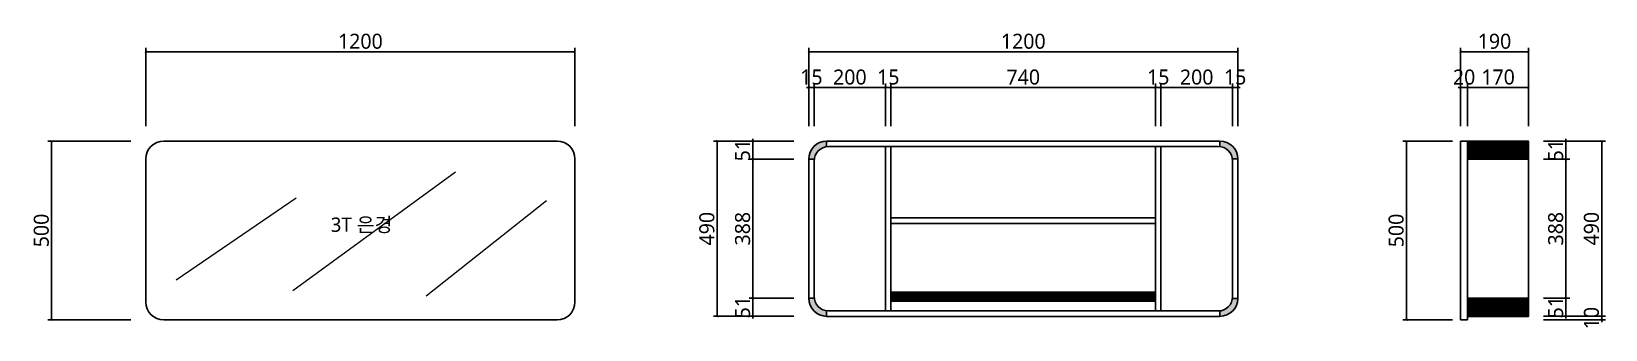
# Model space of a CAD drawing. Extents: x -46970 to -42568, y -581271 to -580438.
import ezdxf

# ---------------------------------------------------------------- set-up
doc = ezdxf.new("R2010")
doc.units = 0
doc.header["$LTSCALE"] = 60
doc.header["$MEASUREMENT"] = 0
doc.header["$PDMODE"] = 34
doc.header["$PDSIZE"] = -5
doc.linetypes.add('CENTERX2', pattern=[4, 2.5, -0.5, 0.5, -0.5])
doc.layers.get('0').update_dxf_attribs({"linetype": 'CONTINUOUS'})
doc.layers.get('Defpoints').update_dxf_attribs({"color": 142, "linetype": 'CONTINUOUS'})
for name, color, linetype in [('HAT', 8, 'CENTERX2'), ('S-DIM', 7, 'CONTINUOUS'), ('TEX', 3, 'CONTINUOUS')]:
    doc.layers.add(name, color=color, linetype=linetype)
doc.layers.add('거울', color=151, linetype='CONTINUOUS', lineweight=5)
doc.styles.get("Standard").update_dxf_attribs({"font": 'malgun.ttf'})
doc.styles.add('카비원', font='malgun.ttf', dxfattribs={"height": 45})
doc.dimstyles.new('카비원', dxfattribs={"dimscale": 7, "dimtxt": 6, "dimasz": 0.9, "dimexe": 1.5, "dimexo": 6, "dimgap": 1, "dimtad": 1, "dimdsep": 46, "dimtxsty": 'Standard', "dimblk": 'ARCHTICK', "dimcen": 3, "dimclrd": 8, "dimclre": 8, "dimclrt": 256, "dimadec": 0, "dimazin": 0, "dimtfac": 0.6, "dimtix": 1, "dimtmove": 0, "dimatfit": 3, "dimfxl": 1.5, "dimtolj": 1, "dimtzin": 0, "dimlwd": -1, "dimlwe": -1, "dimarcsym": 0})

# ---------------------------------------------------------------- blocks, each defined once
blk = doc.blocks.new('_ArchTick')
at = {"color": 0, "linetype": 'ByBlock', "transparency": 16777216, "const_width": 0.15}
blk.add_lwpolyline([(-0.5, -0.5), (0.5, 0.5)], dxfattribs=at)
blk = doc.blocks.new('*D1530')
at = {"layer": 'Defpoints', "color": 0, "transparency": 16777216}
for p in [(-45450.3, -580494.7), (-46650.3, -580744.6), (-45450.3, -580744.6)]:
    blk.add_point(p, dxfattribs=at)
at = {"layer": 'S-DIM', "color": 8, "transparency": 16777216}
for p, q in [((-46650.3, -580702.6), (-46650.3, -580484.2)), ((-46650.3, -580494.7), (-45450.3, -580494.7)), ((-45450.3, -580702.6), (-45450.3, -580484.2))]:
    blk.add_line(p, q, dxfattribs=at)
at = {"layer": 'S-DIM', "color": 8, "transparency": 16777216, "xscale": 6.3, "yscale": 6.3, "zscale": 6.3, "rotation": 180}
blk.add_blockref('_ArchTick', (-46650.3, -580494.7), dxfattribs=at)
at = {"layer": 'S-DIM', "color": 8, "transparency": 16777216, "xscale": 6.3, "yscale": 6.3, "zscale": 6.3}
blk.add_blockref('_ArchTick', (-45450.3, -580494.7), dxfattribs=at)
at = {"layer": 'S-DIM', "transparency": 16777216, "insert": (-46050.3, -580465.8), "char_height": 42, "attachment_point": 5}
blk.add_mtext('\\A1;1200', dxfattribs=at)
blk = doc.blocks.new('*D1531')
at = {"layer": 'Defpoints', "color": 0, "transparency": 16777216}
for p in [(-46650.3, -580744.6), (-46913.9, -581244.6), (-46650.3, -581244.6)]:
    blk.add_point(p, dxfattribs=at)
at = {"layer": 'S-DIM', "color": 8, "transparency": 16777216}
for p, q in [((-46692.3, -580744.6), (-46924.4, -580744.6)), ((-46913.9, -580744.6), (-46913.9, -581244.6)), ((-46692.3, -581244.6), (-46924.4, -581244.6))]:
    blk.add_line(p, q, dxfattribs=at)
at = {"layer": 'S-DIM', "color": 8, "transparency": 16777216, "xscale": 6.3, "yscale": 6.3, "zscale": 6.3}
for p, rotation in [((-46913.9, -580744.6), 90), ((-46913.9, -581244.6), 270)]:
    blk.add_blockref('_ArchTick', p, dxfattribs=dict(at, rotation=rotation))
at = {"layer": 'S-DIM', "transparency": 16777216, "insert": (-46942.6, -580994.6), "char_height": 42, "attachment_point": 5, "rotation": 90}
blk.add_mtext('\\A1;500', dxfattribs=at)
blk = doc.blocks.new('*D1532')
at = {"layer": 'Defpoints', "color": 0, "transparency": 16777216}
for p in [(-43596.4, -580494.7), (-44796.4, -580744.6), (-43596.4, -580744.6)]:
    blk.add_point(p, dxfattribs=at)
at = {"layer": 'S-DIM', "color": 8, "transparency": 16777216}
for p, q in [((-44796.4, -580702.6), (-44796.4, -580484.2)), ((-44796.4, -580494.7), (-43596.4, -580494.7)), ((-43596.4, -580702.6), (-43596.4, -580484.2))]:
    blk.add_line(p, q, dxfattribs=at)
at = {"layer": 'S-DIM', "color": 8, "transparency": 16777216, "xscale": 6.3, "yscale": 6.3, "zscale": 6.3, "rotation": 180}
blk.add_blockref('_ArchTick', (-44796.4, -580494.7), dxfattribs=at)
at = {"layer": 'S-DIM', "color": 8, "transparency": 16777216, "xscale": 6.3, "yscale": 6.3, "zscale": 6.3}
blk.add_blockref('_ArchTick', (-43596.4, -580494.7), dxfattribs=at)
at = {"layer": 'S-DIM', "transparency": 16777216, "insert": (-44196.4, -580465.8), "char_height": 42, "attachment_point": 5}
blk.add_mtext('\\A1;1200', dxfattribs=at)
blk = doc.blocks.new('*D1533')
at = {"layer": 'Defpoints', "color": 0, "transparency": 16777216}
for p in [(-44796.4, -580744.6), (-45052.5, -581234.6), (-44796.4, -581234.6)]:
    blk.add_point(p, dxfattribs=at)
at = {"layer": 'S-DIM', "color": 8, "transparency": 16777216}
for p, q in [((-44838.4, -580744.6), (-45063, -580744.6)), ((-45052.5, -580744.6), (-45052.5, -581234.6)), ((-44838.4, -581234.6), (-45063, -581234.6))]:
    blk.add_line(p, q, dxfattribs=at)
at = {"layer": 'S-DIM', "color": 8, "transparency": 16777216, "xscale": 6.3, "yscale": 6.3, "zscale": 6.3}
for p, rotation in [((-45052.5, -580744.6), 90), ((-45052.5, -581234.6), 270)]:
    blk.add_blockref('_ArchTick', p, dxfattribs=dict(at, rotation=rotation))
at = {"layer": 'S-DIM', "transparency": 16777216, "insert": (-45081.2, -580989.6), "char_height": 42, "attachment_point": 5, "rotation": 90}
blk.add_mtext('\\A1;490', dxfattribs=at)
blk = doc.blocks.new('*D1534')
at = {"layer": 'Defpoints', "color": 0}
for p in [(-42953.6, -580594.6), (-42973.6, -580744.6), (-42953.6, -580744.6)]:
    blk.add_point(p, dxfattribs=at)
at = {"layer": 'S-DIM', "color": 8}
for p, q in [((-42973.6, -580702.6), (-42973.6, -580584.1)), ((-42953.6, -580702.6), (-42953.6, -580584.1)), ((-42973.6, -580594.6), (-42979.9, -580594.6)), ((-42973.6, -580594.6), (-42953.6, -580594.6)), ((-42953.6, -580594.6), (-42947.3, -580594.6))]:
    blk.add_line(p, q, dxfattribs=at)
at = {"layer": 'S-DIM', "color": 8, "xscale": 6.3, "yscale": 6.3, "zscale": 6.3}
blk.add_blockref('_ArchTick', (-42973.6, -580594.6), dxfattribs=at)
at = {"layer": 'S-DIM', "color": 8, "xscale": 6.3, "yscale": 6.3, "zscale": 6.3, "rotation": 180}
blk.add_blockref('_ArchTick', (-42953.6, -580594.6), dxfattribs=at)
at = {"layer": 'S-DIM', "insert": (-42963.6, -580565.9), "char_height": 42, "attachment_point": 5}
blk.add_mtext('\\A1;20', dxfattribs=at)
blk = doc.blocks.new('*D1535')
at = {"layer": 'Defpoints', "color": 0}
for p in [(-42783.6, -580594.6), (-42953.6, -580744.6), (-42783.6, -580744.6)]:
    blk.add_point(p, dxfattribs=at)
at = {"layer": 'S-DIM', "color": 8}
for p, q in [((-42953.6, -580702.6), (-42953.6, -580584.1)), ((-42783.6, -580702.6), (-42783.6, -580584.1)), ((-42953.6, -580594.6), (-42783.6, -580594.6))]:
    blk.add_line(p, q, dxfattribs=at)
at = {"layer": 'S-DIM', "color": 8, "xscale": 6.3, "yscale": 6.3, "zscale": 6.3, "rotation": 180}
blk.add_blockref('_ArchTick', (-42953.6, -580594.6), dxfattribs=at)
at = {"layer": 'S-DIM', "color": 8, "xscale": 6.3, "yscale": 6.3, "zscale": 6.3}
blk.add_blockref('_ArchTick', (-42783.6, -580594.6), dxfattribs=at)
at = {"layer": 'S-DIM', "insert": (-42868.6, -580565.8), "char_height": 42, "attachment_point": 5}
blk.add_mtext('\\A1;170', dxfattribs=at)
blk = doc.blocks.new('*D1536')
at = {"layer": 'Defpoints', "color": 0}
for p in [(-42783.6, -580494.7), (-42973.6, -580744.6), (-42783.6, -580744.6)]:
    blk.add_point(p, dxfattribs=at)
at = {"layer": 'S-DIM', "color": 8}
for p, q in [((-42973.6, -580702.6), (-42973.6, -580484.2)), ((-42973.6, -580494.7), (-42783.6, -580494.7)), ((-42783.6, -580702.6), (-42783.6, -580484.2))]:
    blk.add_line(p, q, dxfattribs=at)
at = {"layer": 'S-DIM', "color": 8, "xscale": 6.3, "yscale": 6.3, "zscale": 6.3, "rotation": 180}
blk.add_blockref('_ArchTick', (-42973.6, -580494.7), dxfattribs=at)
at = {"layer": 'S-DIM', "color": 8, "xscale": 6.3, "yscale": 6.3, "zscale": 6.3}
blk.add_blockref('_ArchTick', (-42783.6, -580494.7), dxfattribs=at)
at = {"layer": 'S-DIM', "insert": (-42878.6, -580465.8), "char_height": 42, "attachment_point": 5}
blk.add_mtext('\\A1;190', dxfattribs=at)
blk = doc.blocks.new('*D1537')
at = {"layer": 'Defpoints', "color": 0, "transparency": 16777216}
for p in [(-42953.6, -580744.6), (-43124.8, -581244.6), (-42953.6, -581244.6)]:
    blk.add_point(p, dxfattribs=at)
at = {"layer": 'S-DIM', "color": 8, "transparency": 16777216}
for p, q in [((-42995.6, -580744.6), (-43135.3, -580744.6)), ((-43124.8, -580744.6), (-43124.8, -581244.6)), ((-42995.6, -581244.6), (-43135.3, -581244.6))]:
    blk.add_line(p, q, dxfattribs=at)
at = {"layer": 'S-DIM', "color": 8, "transparency": 16777216, "xscale": 6.3, "yscale": 6.3, "zscale": 6.3}
for p, rotation in [((-43124.8, -580744.6), 90), ((-43124.8, -581244.6), 270)]:
    blk.add_blockref('_ArchTick', p, dxfattribs=dict(at, rotation=rotation))
at = {"layer": 'S-DIM', "transparency": 16777216, "insert": (-43153.5, -580994.6), "char_height": 42, "attachment_point": 5, "rotation": 90}
blk.add_mtext('\\A1;500', dxfattribs=at)
blk = doc.blocks.new('*D1538')
at = {"layer": 'Defpoints', "color": 0, "transparency": 16777216}
for p in [(-42783.6, -580744.6), (-42783.6, -580795.6), (-42678.6, -580795.6)]:
    blk.add_point(p, dxfattribs=at)
at = {"layer": 'S-DIM', "color": 8, "transparency": 16777216}
for p, q in [((-42741.6, -580744.6), (-42668.1, -580744.6)), ((-42678.6, -580744.6), (-42678.6, -580738.3)), ((-42678.6, -580744.6), (-42678.6, -580795.6)), ((-42741.6, -580795.6), (-42668.1, -580795.6)), ((-42678.6, -580795.6), (-42678.6, -580801.9))]:
    blk.add_line(p, q, dxfattribs=at)
at = {"layer": 'S-DIM', "color": 8, "transparency": 16777216, "xscale": 6.3, "yscale": 6.3, "zscale": 6.3}
for p, rotation in [((-42678.6, -580744.6), 270), ((-42678.6, -580795.6), 90)]:
    blk.add_blockref('_ArchTick', p, dxfattribs=dict(at, rotation=rotation))
at = {"layer": 'S-DIM', "transparency": 16777216, "insert": (-42707.4, -580770.1), "char_height": 42, "attachment_point": 5, "rotation": 90}
blk.add_mtext('\\A1;51', dxfattribs=at)
blk = doc.blocks.new('*D1539')
at = {"layer": 'Defpoints', "color": 0, "transparency": 16777216}
for p in [(-42783.6, -580795.6), (-42783.6, -581183.6), (-42678.6, -581183.6)]:
    blk.add_point(p, dxfattribs=at)
at = {"layer": 'S-DIM', "color": 8, "transparency": 16777216}
for p, q in [((-42741.6, -580795.6), (-42668.1, -580795.6)), ((-42678.6, -580795.6), (-42678.6, -581183.6)), ((-42741.6, -581183.6), (-42668.1, -581183.6))]:
    blk.add_line(p, q, dxfattribs=at)
at = {"layer": 'S-DIM', "color": 8, "transparency": 16777216, "xscale": 6.3, "yscale": 6.3, "zscale": 6.3}
for p, rotation in [((-42678.6, -580795.6), 90), ((-42678.6, -581183.6), 270)]:
    blk.add_blockref('_ArchTick', p, dxfattribs=dict(at, rotation=rotation))
at = {"layer": 'S-DIM', "transparency": 16777216, "insert": (-42707.3, -580989.6), "char_height": 42, "attachment_point": 5, "rotation": 90}
blk.add_mtext('\\A1;388', dxfattribs=at)
blk = doc.blocks.new('*D1540')
at = {"layer": 'Defpoints', "color": 0, "transparency": 16777216}
for p in [(-42783.6, -581183.6), (-42783.6, -581234.6), (-42678.6, -581234.6)]:
    blk.add_point(p, dxfattribs=at)
at = {"layer": 'S-DIM', "color": 8, "transparency": 16777216}
for p, q in [((-42741.6, -581183.6), (-42668.1, -581183.6)), ((-42678.6, -581183.6), (-42678.6, -581177.3)), ((-42678.6, -581183.6), (-42678.6, -581234.6)), ((-42741.6, -581234.6), (-42668.1, -581234.6)), ((-42678.6, -581234.6), (-42678.6, -581240.9))]:
    blk.add_line(p, q, dxfattribs=at)
at = {"layer": 'S-DIM', "color": 8, "transparency": 16777216, "xscale": 6.3, "yscale": 6.3, "zscale": 6.3}
for p, rotation in [((-42678.6, -581183.6), 270), ((-42678.6, -581234.6), 90)]:
    blk.add_blockref('_ArchTick', p, dxfattribs=dict(at, rotation=rotation))
at = {"layer": 'S-DIM', "transparency": 16777216, "insert": (-42707.4, -581209.1), "char_height": 42, "attachment_point": 5, "rotation": 90}
blk.add_mtext('\\A1;51', dxfattribs=at)
blk = doc.blocks.new('*D1541')
at = {"layer": 'Defpoints', "color": 0, "transparency": 16777216}
for p in [(-42783.6, -580744.6), (-42783.6, -581234.6), (-42578.6, -581234.6)]:
    blk.add_point(p, dxfattribs=at)
at = {"layer": 'S-DIM', "color": 8, "transparency": 16777216}
for p, q in [((-42741.6, -580744.6), (-42568.1, -580744.6)), ((-42578.6, -580744.6), (-42578.6, -581234.6)), ((-42741.6, -581234.6), (-42568.1, -581234.6))]:
    blk.add_line(p, q, dxfattribs=at)
at = {"layer": 'S-DIM', "color": 8, "transparency": 16777216, "xscale": 6.3, "yscale": 6.3, "zscale": 6.3}
for p, rotation in [((-42578.6, -580744.6), 90), ((-42578.6, -581234.6), 270)]:
    blk.add_blockref('_ArchTick', p, dxfattribs=dict(at, rotation=rotation))
at = {"layer": 'S-DIM', "transparency": 16777216, "insert": (-42607.3, -580989.6), "char_height": 42, "attachment_point": 5, "rotation": 90}
blk.add_mtext('\\A1;490', dxfattribs=at)
blk = doc.blocks.new('*D1542')
at = {"layer": 'Defpoints', "color": 0, "transparency": 16777216}
for p in [(-42783.6, -581234.6), (-42783.6, -581244.6), (-42578.6, -581244.6)]:
    blk.add_point(p, dxfattribs=at)
at = {"layer": 'S-DIM', "color": 8, "transparency": 16777216}
for p, q in [((-42741.6, -581234.6), (-42568.1, -581234.6)), ((-42741.6, -581244.6), (-42568.1, -581244.6)), ((-42578.6, -581234.6), (-42578.6, -581228.3)), ((-42578.6, -581234.6), (-42578.6, -581244.6)), ((-42578.6, -581244.6), (-42578.6, -581250.9))]:
    blk.add_line(p, q, dxfattribs=at)
at = {"layer": 'S-DIM', "color": 8, "transparency": 16777216, "xscale": 6.3, "yscale": 6.3, "zscale": 6.3}
for p, rotation in [((-42578.6, -581234.6), 270), ((-42578.6, -581244.6), 90)]:
    blk.add_blockref('_ArchTick', p, dxfattribs=dict(at, rotation=rotation))
at = {"layer": 'S-DIM', "transparency": 16777216, "insert": (-42607.4, -581239.6), "char_height": 42, "attachment_point": 5, "rotation": 90}
blk.add_mtext('\\A1;10', dxfattribs=at)
blk = doc.blocks.new('*D1543')
at = {"layer": 'Defpoints', "color": 0, "transparency": 16777216}
for p in [(-44781.4, -580594.6), (-44796.4, -580744.6), (-44781.4, -580744.6)]:
    blk.add_point(p, dxfattribs=at)
at = {"layer": 'S-DIM', "color": 8, "transparency": 16777216}
for p, q in [((-44796.4, -580702.6), (-44796.4, -580584.1)), ((-44781.4, -580702.6), (-44781.4, -580584.1)), ((-44796.4, -580594.6), (-44802.7, -580594.6)), ((-44796.4, -580594.6), (-44781.4, -580594.6)), ((-44781.4, -580594.6), (-44775.1, -580594.6))]:
    blk.add_line(p, q, dxfattribs=at)
at = {"layer": 'S-DIM', "color": 8, "transparency": 16777216, "xscale": 6.3, "yscale": 6.3, "zscale": 6.3}
blk.add_blockref('_ArchTick', (-44796.4, -580594.6), dxfattribs=at)
at = {"layer": 'S-DIM', "color": 8, "transparency": 16777216, "xscale": 6.3, "yscale": 6.3, "zscale": 6.3, "rotation": 180}
blk.add_blockref('_ArchTick', (-44781.4, -580594.6), dxfattribs=at)
at = {"layer": 'S-DIM', "transparency": 16777216, "insert": (-44788.9, -580565.8), "char_height": 42, "attachment_point": 5}
blk.add_mtext('\\A1;15', dxfattribs=at)
blk = doc.blocks.new('*D1544')
at = {"layer": 'Defpoints', "color": 0, "transparency": 16777216}
for p in [(-44581.4, -580594.6), (-44781.4, -580744.6), (-44581.4, -580744.6)]:
    blk.add_point(p, dxfattribs=at)
at = {"layer": 'S-DIM', "color": 8, "transparency": 16777216}
for p, q in [((-44781.4, -580702.6), (-44781.4, -580584.1)), ((-44581.4, -580702.6), (-44581.4, -580584.1)), ((-44781.4, -580594.6), (-44581.4, -580594.6))]:
    blk.add_line(p, q, dxfattribs=at)
at = {"layer": 'S-DIM', "color": 8, "transparency": 16777216, "xscale": 6.3, "yscale": 6.3, "zscale": 6.3, "rotation": 180}
blk.add_blockref('_ArchTick', (-44781.4, -580594.6), dxfattribs=at)
at = {"layer": 'S-DIM', "color": 8, "transparency": 16777216, "xscale": 6.3, "yscale": 6.3, "zscale": 6.3}
blk.add_blockref('_ArchTick', (-44581.4, -580594.6), dxfattribs=at)
at = {"layer": 'S-DIM', "transparency": 16777216, "insert": (-44681.4, -580565.9), "char_height": 42, "attachment_point": 5}
blk.add_mtext('\\A1;200', dxfattribs=at)
blk = doc.blocks.new('*D1545')
at = {"layer": 'Defpoints', "color": 0, "transparency": 16777216}
for p in [(-44566.4, -580594.6), (-44581.4, -580744.6), (-44566.4, -580744.6)]:
    blk.add_point(p, dxfattribs=at)
at = {"layer": 'S-DIM', "color": 8, "transparency": 16777216}
for p, q in [((-44581.4, -580702.6), (-44581.4, -580584.1)), ((-44566.4, -580702.6), (-44566.4, -580584.1)), ((-44581.4, -580594.6), (-44587.7, -580594.6)), ((-44581.4, -580594.6), (-44566.4, -580594.6)), ((-44566.4, -580594.6), (-44560.1, -580594.6))]:
    blk.add_line(p, q, dxfattribs=at)
at = {"layer": 'S-DIM', "color": 8, "transparency": 16777216, "xscale": 6.3, "yscale": 6.3, "zscale": 6.3}
blk.add_blockref('_ArchTick', (-44581.4, -580594.6), dxfattribs=at)
at = {"layer": 'S-DIM', "color": 8, "transparency": 16777216, "xscale": 6.3, "yscale": 6.3, "zscale": 6.3, "rotation": 180}
blk.add_blockref('_ArchTick', (-44566.4, -580594.6), dxfattribs=at)
at = {"layer": 'S-DIM', "transparency": 16777216, "insert": (-44573.9, -580565.8), "char_height": 42, "attachment_point": 5}
blk.add_mtext('\\A1;15', dxfattribs=at)
blk = doc.blocks.new('*D1547')
at = {"layer": 'Defpoints', "color": 0, "transparency": 16777216}
for p in [(-43611.4, -580594.6), (-43611.4, -580744.6), (-43596.4, -580744.6)]:
    blk.add_point(p, dxfattribs=at)
at = {"layer": 'S-DIM', "color": 8, "transparency": 16777216}
for p, q in [((-43611.4, -580702.6), (-43611.4, -580584.1)), ((-43596.4, -580702.6), (-43596.4, -580584.1)), ((-43611.4, -580594.6), (-43617.7, -580594.6)), ((-43596.4, -580594.6), (-43611.4, -580594.6)), ((-43596.4, -580594.6), (-43590.1, -580594.6))]:
    blk.add_line(p, q, dxfattribs=at)
at = {"layer": 'S-DIM', "color": 8, "transparency": 16777216, "xscale": 6.3, "yscale": 6.3, "zscale": 6.3}
blk.add_blockref('_ArchTick', (-43611.4, -580594.6), dxfattribs=at)
at = {"layer": 'S-DIM', "color": 8, "transparency": 16777216, "xscale": 6.3, "yscale": 6.3, "zscale": 6.3, "rotation": 180}
blk.add_blockref('_ArchTick', (-43596.4, -580594.6), dxfattribs=at)
at = {"layer": 'S-DIM', "transparency": 16777216, "insert": (-43603.9, -580565.8), "char_height": 42, "attachment_point": 5}
blk.add_mtext('\\A1;15', dxfattribs=at)
blk = doc.blocks.new('*D1548')
at = {"layer": 'Defpoints', "color": 0, "transparency": 16777216}
for p in [(-43811.4, -580594.6), (-43811.4, -580744.6), (-43611.4, -580744.6)]:
    blk.add_point(p, dxfattribs=at)
at = {"layer": 'S-DIM', "color": 8, "transparency": 16777216}
for p, q in [((-43811.4, -580702.6), (-43811.4, -580584.1)), ((-43611.4, -580702.6), (-43611.4, -580584.1)), ((-43611.4, -580594.6), (-43811.4, -580594.6))]:
    blk.add_line(p, q, dxfattribs=at)
at = {"layer": 'S-DIM', "color": 8, "transparency": 16777216, "xscale": 6.3, "yscale": 6.3, "zscale": 6.3, "rotation": 180}
blk.add_blockref('_ArchTick', (-43811.4, -580594.6), dxfattribs=at)
at = {"layer": 'S-DIM', "color": 8, "transparency": 16777216, "xscale": 6.3, "yscale": 6.3, "zscale": 6.3}
blk.add_blockref('_ArchTick', (-43611.4, -580594.6), dxfattribs=at)
at = {"layer": 'S-DIM', "transparency": 16777216, "insert": (-43711.4, -580565.9), "char_height": 42, "attachment_point": 5}
blk.add_mtext('\\A1;200', dxfattribs=at)
blk = doc.blocks.new('*D1546')
at = {"layer": 'Defpoints', "color": 0, "transparency": 16777216}
for p in [(-43826.4, -580594.6), (-43826.4, -580744.6), (-43811.4, -580744.6)]:
    blk.add_point(p, dxfattribs=at)
at = {"layer": 'S-DIM', "color": 8, "transparency": 16777216}
for p, q in [((-43826.4, -580702.6), (-43826.4, -580584.1)), ((-43811.4, -580702.6), (-43811.4, -580584.1)), ((-43826.4, -580594.6), (-43832.7, -580594.6)), ((-43811.4, -580594.6), (-43826.4, -580594.6)), ((-43811.4, -580594.6), (-43805.1, -580594.6))]:
    blk.add_line(p, q, dxfattribs=at)
at = {"layer": 'S-DIM', "color": 8, "transparency": 16777216, "xscale": 6.3, "yscale": 6.3, "zscale": 6.3}
blk.add_blockref('_ArchTick', (-43826.4, -580594.6), dxfattribs=at)
at = {"layer": 'S-DIM', "color": 8, "transparency": 16777216, "xscale": 6.3, "yscale": 6.3, "zscale": 6.3, "rotation": 180}
blk.add_blockref('_ArchTick', (-43811.4, -580594.6), dxfattribs=at)
at = {"layer": 'S-DIM', "transparency": 16777216, "insert": (-43818.9, -580565.8), "char_height": 42, "attachment_point": 5}
blk.add_mtext('\\A1;15', dxfattribs=at)
blk = doc.blocks.new('*D1549')
at = {"layer": 'Defpoints', "color": 0, "transparency": 16777216}
for p in [(-43826.4, -580594.6), (-44566.4, -580744.6), (-43826.4, -580744.6)]:
    blk.add_point(p, dxfattribs=at)
at = {"layer": 'S-DIM', "color": 8, "transparency": 16777216}
for p, q in [((-44566.4, -580702.6), (-44566.4, -580584.1)), ((-43826.4, -580702.6), (-43826.4, -580584.1)), ((-44566.4, -580594.6), (-43826.4, -580594.6))]:
    blk.add_line(p, q, dxfattribs=at)
at = {"layer": 'S-DIM', "color": 8, "transparency": 16777216, "xscale": 6.3, "yscale": 6.3, "zscale": 6.3, "rotation": 180}
blk.add_blockref('_ArchTick', (-44566.4, -580594.6), dxfattribs=at)
at = {"layer": 'S-DIM', "color": 8, "transparency": 16777216, "xscale": 6.3, "yscale": 6.3, "zscale": 6.3}
blk.add_blockref('_ArchTick', (-43826.4, -580594.6), dxfattribs=at)
at = {"layer": 'S-DIM', "transparency": 16777216, "insert": (-44196.4, -580565.9), "char_height": 42, "attachment_point": 5}
blk.add_mtext('\\A1;740', dxfattribs=at)
blk = doc.blocks.new('*D1550')
at = {"layer": 'Defpoints', "color": 0, "transparency": 16777216}
for p in [(-44796.4, -580744.6), (-44952.5, -580795.6), (-44796.4, -580795.6)]:
    blk.add_point(p, dxfattribs=at)
at = {"layer": 'S-DIM', "color": 8, "transparency": 16777216}
for p, q in [((-44838.4, -580744.6), (-44963, -580744.6)), ((-44952.5, -580744.6), (-44952.5, -580738.3)), ((-44952.5, -580744.6), (-44952.5, -580795.6)), ((-44838.4, -580795.6), (-44963, -580795.6)), ((-44952.5, -580795.6), (-44952.5, -580801.9))]:
    blk.add_line(p, q, dxfattribs=at)
at = {"layer": 'S-DIM', "color": 8, "transparency": 16777216, "xscale": 6.3, "yscale": 6.3, "zscale": 6.3}
for p, rotation in [((-44952.5, -580744.6), 270), ((-44952.5, -580795.6), 90)]:
    blk.add_blockref('_ArchTick', p, dxfattribs=dict(at, rotation=rotation))
at = {"layer": 'S-DIM', "transparency": 16777216, "insert": (-44981.3, -580770.1), "char_height": 42, "attachment_point": 5, "rotation": 90}
blk.add_mtext('\\A1;51', dxfattribs=at)
blk = doc.blocks.new('*D1551')
at = {"layer": 'Defpoints', "color": 0, "transparency": 16777216}
for p in [(-44796.4, -580795.6), (-44952.5, -581183.6), (-44796.4, -581183.6)]:
    blk.add_point(p, dxfattribs=at)
at = {"layer": 'S-DIM', "color": 8, "transparency": 16777216}
for p, q in [((-44838.4, -580795.6), (-44963, -580795.6)), ((-44952.5, -580795.6), (-44952.5, -581183.6)), ((-44838.4, -581183.6), (-44963, -581183.6))]:
    blk.add_line(p, q, dxfattribs=at)
at = {"layer": 'S-DIM', "color": 8, "transparency": 16777216, "xscale": 6.3, "yscale": 6.3, "zscale": 6.3}
for p, rotation in [((-44952.5, -580795.6), 90), ((-44952.5, -581183.6), 270)]:
    blk.add_blockref('_ArchTick', p, dxfattribs=dict(at, rotation=rotation))
at = {"layer": 'S-DIM', "transparency": 16777216, "insert": (-44981.2, -580989.6), "char_height": 42, "attachment_point": 5, "rotation": 90}
blk.add_mtext('\\A1;388', dxfattribs=at)
blk = doc.blocks.new('*D1552')
at = {"layer": 'Defpoints', "color": 0, "transparency": 16777216}
for p in [(-44796.4, -581183.6), (-44952.5, -581234.6), (-44796.4, -581234.6)]:
    blk.add_point(p, dxfattribs=at)
at = {"layer": 'S-DIM', "color": 8, "transparency": 16777216}
for p, q in [((-44838.4, -581183.6), (-44963, -581183.6)), ((-44952.5, -581183.6), (-44952.5, -581177.3)), ((-44952.5, -581183.6), (-44952.5, -581234.6)), ((-44838.4, -581234.6), (-44963, -581234.6)), ((-44952.5, -581234.6), (-44952.5, -581240.9))]:
    blk.add_line(p, q, dxfattribs=at)
at = {"layer": 'S-DIM', "color": 8, "transparency": 16777216, "xscale": 6.3, "yscale": 6.3, "zscale": 6.3}
for p, rotation in [((-44952.5, -581183.6), 270), ((-44952.5, -581234.6), 90)]:
    blk.add_blockref('_ArchTick', p, dxfattribs=dict(at, rotation=rotation))
at = {"layer": 'S-DIM', "transparency": 16777216, "insert": (-44981.3, -581209.1), "char_height": 42, "attachment_point": 5, "rotation": 90}
blk.add_mtext('\\A1;51', dxfattribs=at)
blk = doc.blocks.new('*D1553')
at = {"layer": 'Defpoints', "color": 0, "transparency": 16777216}
for p in [(-44796.4, -580744.6), (-45052.5, -581234.6), (-44796.4, -581234.6)]:
    blk.add_point(p, dxfattribs=at)
at = {"layer": 'S-DIM', "color": 8, "transparency": 16777216}
for p, q in [((-44838.4, -580744.6), (-45063, -580744.6)), ((-45052.5, -580744.6), (-45052.5, -581234.6)), ((-44838.4, -581234.6), (-45063, -581234.6))]:
    blk.add_line(p, q, dxfattribs=at)
at = {"layer": 'S-DIM', "color": 8, "transparency": 16777216, "xscale": 6.3, "yscale": 6.3, "zscale": 6.3}
for p, rotation in [((-45052.5, -580744.6), 90), ((-45052.5, -581234.6), 270)]:
    blk.add_blockref('_ArchTick', p, dxfattribs=dict(at, rotation=rotation))
at = {"layer": 'S-DIM', "transparency": 16777216, "insert": (-45081.2, -580989.6), "char_height": 42, "attachment_point": 5, "rotation": 90}
blk.add_mtext('\\A1;490', dxfattribs=at)

msp = doc.modelspace()

# ---------------------------------------------------------------- hatches: boundary and pattern name
at = {"layer": 'HAT'}
h = msp.add_hatch(dxfattribs=at)
h.set_pattern_fill('ANSI31', color=256)
h.set_pattern_definition([(45, (-190422.40302, -538247.95209), (-0.08838834765, 0.08838834765), [])])
h.paths.add_polyline_path([(-43646.35, -580744.647), (-43646.35, -580759.961, -0.34256416), (-43611.664, -580794.647), (-43596.35, -580794.647, 0.41421356)])
h.paths.add_polyline_path([(-43596.35, -581184.647), (-43611.664, -581184.647, -0.34256416), (-43646.35, -581219.333), (-43646.35, -581234.647, 0.41421356)])
h.paths.add_polyline_path([(-44746.35, -581219.333, -0.34256416), (-44781.036, -581184.647), (-44796.35, -581184.647, 0.41421356), (-44746.35, -581234.647)])
h.paths.add_polyline_path([(-44746.35, -580744.647, 0.41421356), (-44796.35, -580794.647), (-44781.036, -580794.647, -0.34256416), (-44746.35, -580759.961)])
h = msp.add_hatch(dxfattribs=at)
h.set_pattern_fill('ANSI31', color=256)
h.set_pattern_definition([(45, (-190580.43, -552313.1565), (-0.08838834765, 0.08838834765), [])])
h.paths.add_polyline_path([(-42783.64, -580795.647), (-42783.64, -580744.647), (-42953.64, -580744.647), (-42953.64, -580795.647)])
h.paths.add_polyline_path([(-42783.64, -581183.647), (-42953.64, -581183.647), (-42953.64, -581234.647), (-42783.64, -581234.647)])
h = msp.add_hatch(dxfattribs=at)
h.set_pattern_fill('ANSI31', color=256)
h.set_pattern_definition([(45, (-52482.9954, -330662.76562), (-0.08838834765, 0.08838834765), [])])
h.paths.add_polyline_path([(-43826.35, -581192.336), (-43826.35, -581167.336), (-44566.35, -581167.336), (-44566.35, -581192.336)])

# ---------------------------------------------------------------- linework, layer by layer
for p, q in [((-44746.35, -580744.647), (-43646.35, -580744.647)), ((-44746.35, -580744.647), (-44746.35, -580759.647)), ((-44741.35, -580759.647), (-43651.35, -580759.647)), ((-44581.35, -581219.647), (-44581.35, -580759.647)), ((-44566.35, -581219.647), (-44566.35, -580759.647)), ((-43826.35, -580759.647), (-43826.35, -581219.647)), ((-43811.35, -580759.647), (-43811.35, -581219.647)), ((-43646.35, -580744.647), (-43646.35, -580759.961)), ((-42973.64, -580744.647), (-42783.64, -580744.647)), ((-42973.64, -581244.647), (-42973.64, -580744.647)), ((-42953.64, -581244.647), (-42953.64, -580744.647)), ((-42783.64, -580744.647), (-42783.64, -581234.647)), ((-44796.35, -581183.647), (-44796.35, -580795.647)), ((-44796.35, -580795.647), (-44781.35, -580795.647)), ((-44781.35, -581178.647), (-44781.35, -580800.647)), ((-43596.35, -580794.647), (-43611.35, -580794.647)), ((-43611.35, -580799.647), (-43611.35, -581179.647)), ((-43596.35, -580794.647), (-43596.35, -581184.647)), ((-42953.64, -580795.647), (-42783.64, -580795.647)), ((-44566.35, -580959.647), (-43826.35, -580959.647)), ((-44566.35, -580974.647), (-43826.35, -580974.647)), ((-44796.35, -581183.647), (-44781.036, -581183.647)), ((-43826.35, -581167.336), (-44566.35, -581167.336)), ((-43826.35, -581192.336), (-44566.35, -581192.336)), ((-43596.35, -581184.647), (-43611.664, -581184.647)), ((-42783.64, -581183.647), (-42953.64, -581183.647)), ((-44746.35, -581234.647), (-44746.35, -581219.333)), ((-43646.35, -581234.647), (-44746.35, -581234.647)), ((-43651.35, -581219.647), (-44741.35, -581219.647)), ((-43646.35, -581234.647), (-43646.35, -581219.333)), ((-42953.64, -581244.647), (-42973.64, -581244.647)), ((-42783.64, -581234.647), (-42953.64, -581234.647))]:
    msp.add_line(p, q)
msp.add_lwpolyline([(-46600.298, -580744.647), (-45500.298, -580744.647, -0.41421356), (-45450.298, -580794.647), (-45450.298, -581194.647, -0.41421356), (-45500.298, -581244.647), (-46600.298, -581244.647, -0.41421356), (-46650.298, -581194.647), (-46650.298, -580794.647, -0.41421356)], format="xyb", close=True)
for centre, radius, start, end in [((-44745.488, -580795.502), 50.862, 90.97095, 180.163583), ((-44740.486, -580800.502), 40.864, 91.211458, 180.203181), ((-43651.35, -580799.647), 40, 0, 90), ((-43646.35, -580794.647), 50, 0, 90), ((-44745.488, -581183.792), 50.862, 179.836417, 269.02905), ((-44740.486, -581178.792), 40.864, 179.796819, 268.788542), ((-43651.35, -581179.647), 40, 270, 0), ((-43646.35, -581184.647), 50, 270, 0)]:
    msp.add_arc(centre, radius, start, end)
at = {"layer": '거울'}
for p, q in [((-46239.38, -581162.66), (-45784.626, -580830.381)), ((-46565.621, -581133.02), (-46229.499, -580903.279)), ((-45866.188, -581177.485), (-45530.067, -580910.69))]:
    msp.add_line(p, q, dxfattribs=at)

# ---------------------------------------------------------------- texts
at = {"layer": 'TEX', "style": '카비원'}
msp.add_text('3T 은경', height=40, dxfattribs=at).set_placement((-46133.182, -580998.357))

# ---------------------------------------------------------------- dimensions: what is measured, and where the dimension line sits
at = {"layer": 'S-DIM'}
for base, p1, p2, picture, middle in [((-45450.298, -580494.652), (-46650.298, -580744.647), (-45450.298, -580744.647), '*D1530', (-46050.298, -580465.839)), ((-43596.35, -580494.652), (-44796.35, -580744.647), (-43596.35, -580744.647), '*D1532', (-44196.35, -580465.839)), ((-42783.64, -580494.652), (-42973.64, -580744.647), (-42783.64, -580744.647), '*D1536', (-42878.64, -580465.839)), ((-44781.35, -580594.647), (-44796.35, -580744.647), (-44781.35, -580744.647), '*D1543', (-44788.85, -580565.834)), ((-44581.35, -580594.647), (-44781.35, -580744.647), (-44581.35, -580744.647), '*D1544', (-44681.35, -580565.948)), ((-44566.35, -580594.647), (-44581.35, -580744.647), (-44566.35, -580744.647), '*D1545', (-44573.85, -580565.834)), ((-43826.35, -580594.647), (-44566.35, -580744.647), (-43826.35, -580744.647), '*D1549', (-44196.35, -580565.948)), ((-42953.64, -580594.647), (-42973.64, -580744.647), (-42953.64, -580744.647), '*D1534', (-42963.64, -580565.948)), ((-42783.64, -580594.647), (-42953.64, -580744.647), (-42783.64, -580744.647), '*D1535', (-42868.64, -580565.834))]:
    dim = msp.add_linear_dim(base=base, p1=p1, p2=p2, dimstyle='카비원', override={"dimscale": 7}, dxfattribs=at)
    dim.commit()
    dim.dimension.update_dxf_attribs({"geometry": picture, "text_midpoint": middle})
for base, p1, p2, angle, picture, middle in [((-43826.35, -580594.647), (-43811.35, -580744.647), (-43826.35, -580744.647), 180, '*D1546', (-43818.85, -580565.834)), ((-43811.35, -580594.647), (-43611.35, -580744.647), (-43811.35, -580744.647), 180, '*D1548', (-43711.35, -580565.948)), ((-43611.35, -580594.647), (-43596.35, -580744.647), (-43611.35, -580744.647), 180, '*D1547', (-43603.85, -580565.834)), ((-46913.872, -581244.647), (-46650.298, -580744.647), (-46650.298, -581244.647), 90, '*D1531', (-46942.571, -580994.647)), ((-45052.503, -581234.647), (-44796.35, -580744.647), (-44796.35, -581234.647), 90, '*D1533', (-45081.202, -580989.647)), ((-45052.503, -581234.647), (-44796.35, -580744.647), (-44796.35, -581234.647), 90, '*D1553', (-45081.202, -580989.647)), ((-44952.508, -580795.647), (-44796.35, -580744.647), (-44796.35, -580795.647), 90, '*D1550', (-44981.321, -580770.147)), ((-43124.798, -581244.647), (-42953.64, -580744.647), (-42953.64, -581244.647), 90, '*D1537', (-43153.497, -580994.647)), ((-42678.552, -580795.647), (-42783.64, -580744.647), (-42783.64, -580795.647), 270, '*D1538', (-42707.365, -580770.147)), ((-42578.557, -581234.647), (-42783.64, -580744.647), (-42783.64, -581234.647), 270, '*D1541', (-42607.256, -580989.647)), ((-44952.508, -581183.647), (-44796.35, -580795.647), (-44796.35, -581183.647), 90, '*D1551', (-44981.207, -580989.647)), ((-42678.552, -581183.647), (-42783.64, -580795.647), (-42783.64, -581183.647), 270, '*D1539', (-42707.251, -580989.647)), ((-44952.508, -581234.647), (-44796.35, -581183.647), (-44796.35, -581234.647), 90, '*D1552', (-44981.321, -581209.147)), ((-42678.552, -581234.647), (-42783.64, -581183.647), (-42783.64, -581234.647), 270, '*D1540', (-42707.365, -581209.147)), ((-42578.557, -581244.647), (-42783.64, -581234.647), (-42783.64, -581244.647), 270, '*D1542', (-42607.37, -581239.647))]:
    dim = msp.add_linear_dim(base=base, p1=p1, p2=p2, angle=angle, dimstyle='카비원', override={"dimscale": 7}, dxfattribs=at)
    dim.commit()
    dim.dimension.update_dxf_attribs({"geometry": picture, "text_midpoint": middle})

doc.saveas('drawing.dxf')
